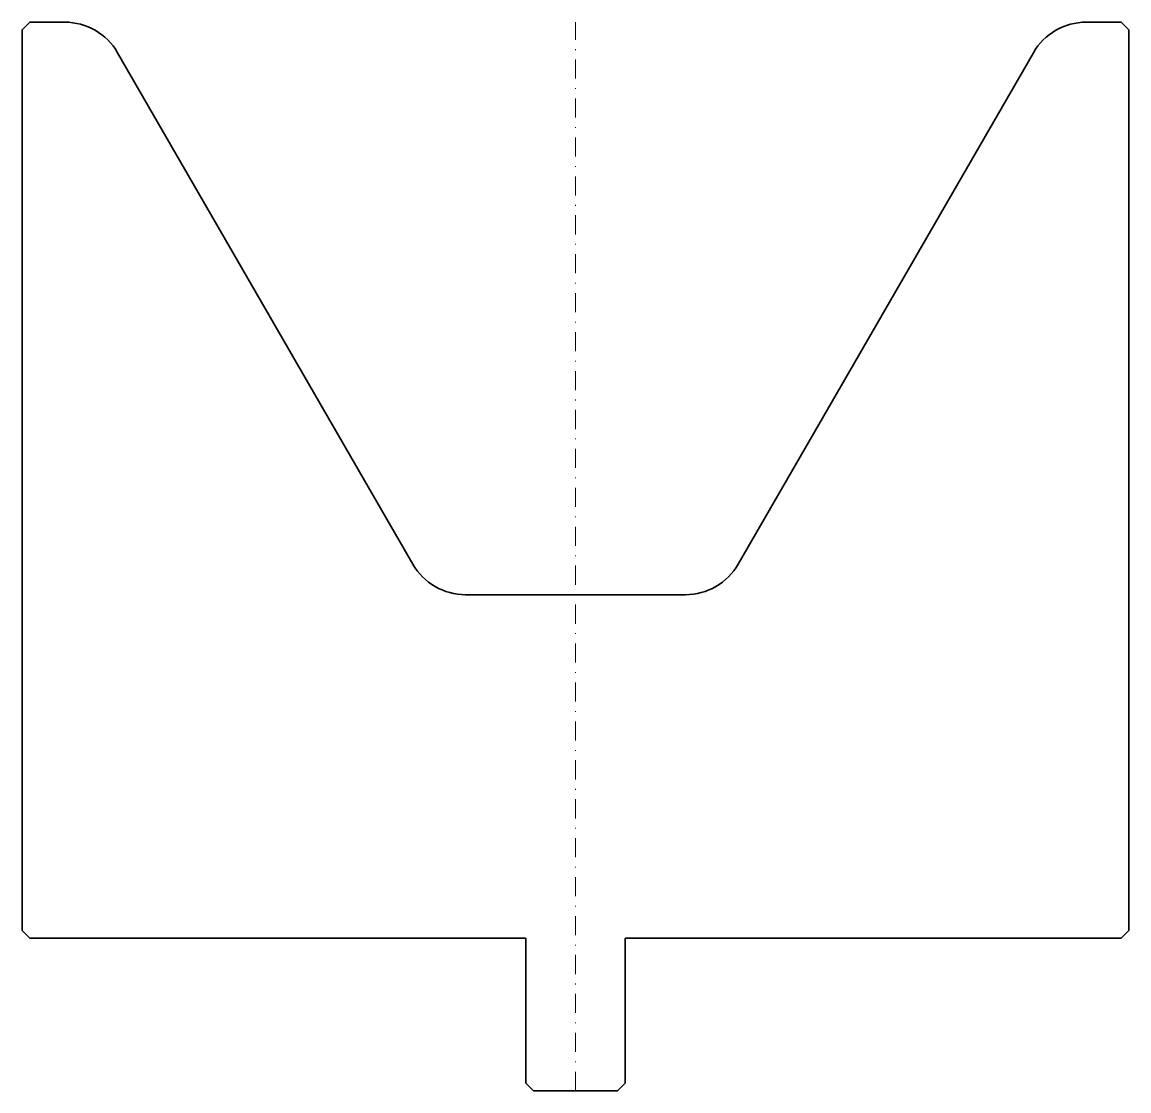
# Model space of a CAD drawing. Header units: millimetres. Extents: x -73 to 72, y -140 to 0.
import ezdxf

# ---------------------------------------------------------------- set-up
doc = ezdxf.new("R2010")
doc.units = ezdxf.units.MM
doc.header["$LTSCALE"] = 5
doc.linetypes.add('AUSGEZOGEN', pattern=[0])
doc.linetypes.add('DASHDOT', pattern=[1, 0.5, -0.25, 0, -0.25])
doc.layers.add('2', color=7, linetype='Continuous')

msp = doc.modelspace()

# ---------------------------------------------------------------- linework, layer by layer
at = {"layer": '2', "color": 7, "linetype": 'AUSGEZOGEN', "lineweight": 35}
for p, q in [((-72.5, -1), (-71.5, 0)), ((-71.5, 0), (-66.93, 0)), ((66.93, 0), (71.5, 0)), ((71.5, 0), (72.5, -1)), ((-72.5, -119), (-72.5, -1)), ((72.5, -1), (72.5, -119)), ((-60, -4), (-21.32, -71)), ((21.32, -71), (60, -4)), ((-14.39, -75), (14.39, -75)), ((-71.5, -120), (-72.5, -119)), ((-6.5, -120), (-71.5, -120)), ((-6.5, -139), (-6.5, -120)), ((71.5, -120), (6.5, -120)), ((6.5, -120), (6.5, -139)), ((72.5, -119), (71.5, -120)), ((-5.5, -140), (-6.5, -139)), ((6.5, -139), (5.5, -140)), ((5.5, -140), (-5.5, -140))]:
    msp.add_line(p, q, dxfattribs=at)
at = {"layer": '2', "color": 7, "linetype": 'DASHDOT', "lineweight": 18}
msp.add_line((0, -140), (0, 0), dxfattribs=at)
at = {"layer": '2', "color": 7, "linetype": 'AUSGEZOGEN', "lineweight": 35}
for centre, start, end in [((-66.93, -8), 29.9999, 90), ((66.93, -8), 90, 150.0001), ((-14.39, -67), 209.9999, 270), ((14.39, -67), 270, 330.0001)]:
    msp.add_arc(centre, 8, start, end, dxfattribs=at)

doc.saveas('drawing.dxf')
